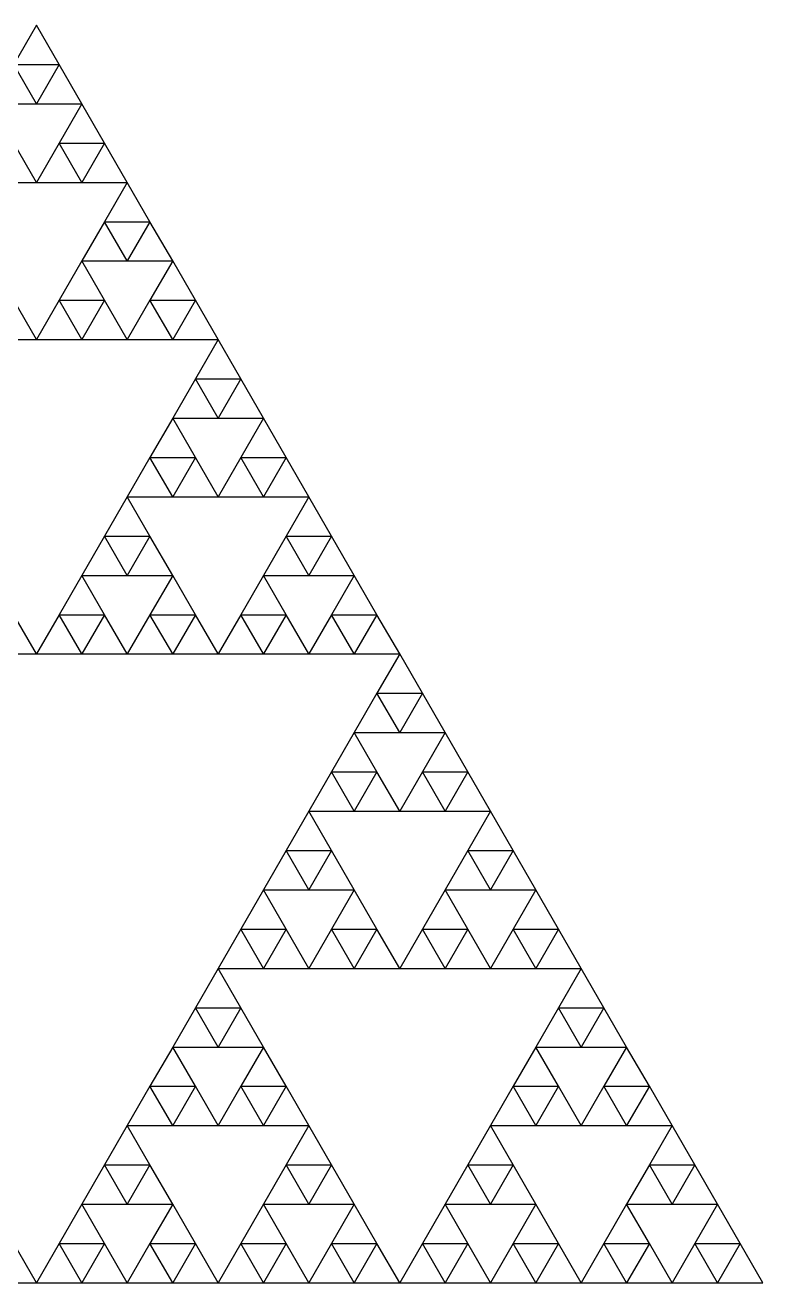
# Model space of a CAD drawing. Header units: metres. Extents: x -50 to 50, y -29 to 58.
# Drawn here: x -25.2 to -12.5, y -7.22 to 14.43 of the extents above; entities that cross this region are included whole.
import ezdxf

# ---------------------------------------------------------------- set-up
doc = ezdxf.new("R2010")
doc.units = ezdxf.units.M

msp = doc.modelspace()

# ---------------------------------------------------------------- linework, layer by layer
for p, q in [((-25, 14.4337), (-25.3906, 13.7572)), ((-24.6094, 13.7572), (-25, 14.4337)), ((-25, 13.0806), (-25.3906, 13.7572)), ((-25.3906, 13.7572), (-24.6094, 13.7572)), ((-24.6094, 13.7572), (-25, 13.0806)), ((-24.2188, 13.0806), (-24.6094, 13.7572)), ((-25.7812, 13.0806), (-25, 13.0806)), ((-25, 13.0806), (-24.2188, 13.0806)), ((-24.2188, 13.0806), (-24.6094, 12.404)), ((-23.8281, 12.404), (-24.2188, 13.0806)), ((-25, 11.7274), (-25.3906, 12.404)), ((-24.6094, 12.404), (-25, 11.7274)), ((-24.2188, 11.7274), (-24.6094, 12.404)), ((-24.6094, 12.404), (-23.8281, 12.404)), ((-23.8281, 12.404), (-24.2188, 11.7274)), ((-23.4375, 11.7274), (-23.8281, 12.404)), ((-25.7812, 11.7274), (-25, 11.7274)), ((-25, 11.7274), (-24.2188, 11.7274)), ((-24.2188, 11.7274), (-23.4375, 11.7274)), ((-23.4375, 11.7274), (-23.8281, 11.0508)), ((-23.0469, 11.0508), (-23.4375, 11.7274)), ((-23.8281, 11.0508), (-24.2188, 10.3743)), ((-23.4375, 10.3743), (-23.8281, 11.0508)), ((-23.8281, 11.0508), (-23.0469, 11.0508)), ((-23.0469, 11.0508), (-23.4375, 10.3743)), ((-22.6562, 10.3743), (-23.0469, 11.0508)), ((-24.2188, 10.3742), (-24.6094, 9.69767)), ((-24.2188, 10.3743), (-23.4375, 10.3743)), ((-23.8281, 9.69767), (-24.2188, 10.3742)), ((-23.4375, 10.3743), (-22.6562, 10.3743)), ((-22.6562, 10.3742), (-23.0469, 9.69767)), ((-22.2656, 9.69767), (-22.6562, 10.3742)), ((-25, 9.0211), (-25.3906, 9.69767)), ((-24.6094, 9.69767), (-25, 9.0211)), ((-24.2188, 9.0211), (-24.6094, 9.69767)), ((-24.6094, 9.69767), (-23.8281, 9.69767)), ((-23.8281, 9.69767), (-24.2188, 9.0211)), ((-23.4375, 9.0211), (-23.8281, 9.69767)), ((-23.0469, 9.69767), (-23.4375, 9.0211)), ((-22.6562, 9.0211), (-23.0469, 9.69767)), ((-23.0469, 9.69767), (-22.2656, 9.69767)), ((-22.2656, 9.69767), (-22.6562, 9.0211)), ((-21.875, 9.0211), (-22.2656, 9.69767)), ((-25.7812, 9.0211), (-25, 9.0211)), ((-25, 9.0211), (-24.2188, 9.0211)), ((-24.2188, 9.0211), (-23.4375, 9.0211)), ((-23.4375, 9.0211), (-22.6562, 9.0211)), ((-22.6562, 9.0211), (-21.875, 9.0211)), ((-21.875, 9.02108), (-22.2656, 8.34451)), ((-21.4844, 8.34451), (-21.875, 9.02108)), ((-22.2656, 8.34451), (-22.6562, 7.66793)), ((-21.875, 7.66793), (-22.2656, 8.34451)), ((-22.2656, 8.34451), (-21.4844, 8.34451)), ((-21.4844, 8.34451), (-21.875, 7.66793)), ((-21.0938, 7.66793), (-21.4844, 8.34451)), ((-22.6562, 7.66792), (-23.0469, 6.99134)), ((-22.6562, 7.66793), (-21.875, 7.66793)), ((-22.2656, 6.99134), (-22.6562, 7.66792)), ((-21.875, 7.66793), (-21.0938, 7.66793)), ((-21.0938, 7.66792), (-21.4844, 6.99134)), ((-20.7031, 6.99134), (-21.0938, 7.66792)), ((-23.0469, 6.99134), (-23.4375, 6.31477)), ((-22.6562, 6.31477), (-23.0469, 6.99134)), ((-23.0469, 6.99134), (-22.2656, 6.99134)), ((-22.2656, 6.99134), (-22.6562, 6.31477)), ((-21.875, 6.31477), (-22.2656, 6.99134)), ((-21.4844, 6.99134), (-21.875, 6.31477)), ((-21.0938, 6.31477), (-21.4844, 6.99134)), ((-21.4844, 6.99134), (-20.7031, 6.99134)), ((-20.7031, 6.99134), (-21.0938, 6.31477)), ((-20.3125, 6.31477), (-20.7031, 6.99134)), ((-23.4375, 6.31475), (-23.8281, 5.63818)), ((-23.4375, 6.31477), (-22.6562, 6.31477)), ((-23.0469, 5.63818), (-23.4375, 6.31475)), ((-22.6562, 6.31477), (-21.875, 6.31477)), ((-21.875, 6.31477), (-21.0938, 6.31477)), ((-21.0938, 6.31477), (-20.3125, 6.31477)), ((-20.3125, 6.31475), (-20.7031, 5.63818)), ((-19.9219, 5.63818), (-20.3125, 6.31475)), ((-23.8281, 5.63818), (-24.2188, 4.9616)), ((-23.4375, 4.9616), (-23.8281, 5.63818)), ((-23.8281, 5.63818), (-23.0469, 5.63818)), ((-23.0469, 5.63818), (-23.4375, 4.9616)), ((-22.6562, 4.9616), (-23.0469, 5.63818)), ((-20.7031, 5.63818), (-21.0938, 4.9616)), ((-20.3125, 4.9616), (-20.7031, 5.63818)), ((-20.7031, 5.63818), (-19.9219, 5.63818)), ((-19.9219, 5.63818), (-20.3125, 4.9616)), ((-19.5312, 4.9616), (-19.9219, 5.63818)), ((-24.2188, 4.96159), (-24.6094, 4.28501)), ((-24.2188, 4.9616), (-23.4375, 4.9616)), ((-23.8281, 4.28501), (-24.2188, 4.96159)), ((-23.4375, 4.9616), (-22.6562, 4.9616)), ((-22.6562, 4.96159), (-23.0469, 4.28501)), ((-22.2656, 4.28501), (-22.6562, 4.96159)), ((-21.0938, 4.96159), (-21.4844, 4.28501)), ((-21.0938, 4.9616), (-20.3125, 4.9616)), ((-20.7031, 4.28501), (-21.0938, 4.96159)), ((-20.3125, 4.9616), (-19.5312, 4.9616)), ((-19.5312, 4.96159), (-19.9219, 4.28501)), ((-19.1406, 4.28501), (-19.5312, 4.96159)), ((-25, 3.60844), (-25.3906, 4.28501)), ((-24.6094, 4.28501), (-25, 3.60844)), ((-24.2188, 3.60844), (-24.6094, 4.28501)), ((-24.6094, 4.28501), (-23.8281, 4.28501)), ((-23.8281, 4.28501), (-24.2188, 3.60844)), ((-23.4375, 3.60844), (-23.8281, 4.28501)), ((-23.0469, 4.28501), (-23.4375, 3.60844)), ((-22.6562, 3.60844), (-23.0469, 4.28501)), ((-23.0469, 4.28501), (-22.2656, 4.28501)), ((-22.2656, 4.28501), (-22.6562, 3.60844)), ((-21.875, 3.60844), (-22.2656, 4.28501)), ((-21.4844, 4.28501), (-21.875, 3.60844)), ((-21.0938, 3.60844), (-21.4844, 4.28501)), ((-21.4844, 4.28501), (-20.7031, 4.28501)), ((-20.7031, 4.28501), (-21.0938, 3.60844)), ((-20.3125, 3.60844), (-20.7031, 4.28501)), ((-19.9219, 4.28501), (-20.3125, 3.60844)), ((-19.5312, 3.60844), (-19.9219, 4.28501)), ((-19.9219, 4.28501), (-19.1406, 4.28501)), ((-19.1406, 4.28501), (-19.5312, 3.60844)), ((-18.75, 3.60844), (-19.1406, 4.28501)), ((-25.7812, 3.60844), (-25, 3.60844)), ((-25, 3.60844), (-24.2188, 3.60844)), ((-24.2188, 3.60844), (-23.4375, 3.60844)), ((-23.4375, 3.60844), (-22.6562, 3.60844)), ((-22.6562, 3.60844), (-21.875, 3.60844)), ((-21.875, 3.60844), (-21.0938, 3.60844)), ((-21.0938, 3.60844), (-20.3125, 3.60844)), ((-20.3125, 3.60844), (-19.5312, 3.60844)), ((-19.5312, 3.60844), (-18.75, 3.60844)), ((-18.75, 3.60842), (-19.1406, 2.93185)), ((-18.3594, 2.93185), (-18.75, 3.60842)), ((-19.1406, 2.93185), (-19.5312, 2.25527)), ((-18.75, 2.25527), (-19.1406, 2.93185)), ((-19.1406, 2.93185), (-18.3594, 2.93185)), ((-18.3594, 2.93185), (-18.75, 2.25527)), ((-17.9688, 2.25527), (-18.3594, 2.93185)), ((-19.5312, 2.25526), (-19.9219, 1.57868)), ((-19.5312, 2.25527), (-18.75, 2.25527)), ((-19.1406, 1.57868), (-19.5312, 2.25526)), ((-18.75, 2.25527), (-17.9688, 2.25527)), ((-17.9688, 2.25526), (-18.3594, 1.57868)), ((-17.5781, 1.57868), (-17.9688, 2.25526)), ((-19.9219, 1.57868), (-20.3125, 0.90211)), ((-19.5312, 0.90211), (-19.9219, 1.57868)), ((-19.9219, 1.57868), (-19.1406, 1.57868)), ((-19.1406, 1.57868), (-19.5312, 0.90211)), ((-18.75, 0.90211), (-19.1406, 1.57868)), ((-18.3594, 1.57868), (-18.75, 0.90211)), ((-17.9688, 0.90211), (-18.3594, 1.57868)), ((-18.3594, 1.57868), (-17.5781, 1.57868)), ((-17.5781, 1.57868), (-17.9688, 0.90211)), ((-17.1875, 0.90211), (-17.5781, 1.57868)), ((-20.3125, 0.90209), (-20.7031, 0.22552)), ((-20.3125, 0.90211), (-19.5312, 0.90211)), ((-19.9219, 0.22552), (-20.3125, 0.90209)), ((-19.5312, 0.90211), (-18.75, 0.90211)), ((-18.75, 0.90211), (-17.9688, 0.90211)), ((-17.9688, 0.90211), (-17.1875, 0.90211)), ((-17.1875, 0.90209), (-17.5781, 0.22552)), ((-16.7969, 0.22552), (-17.1875, 0.90209)), ((-20.7031, 0.22552), (-21.0938, -0.45105)), ((-20.3125, -0.45105), (-20.7031, 0.22552)), ((-20.7031, 0.22552), (-19.9219, 0.22552)), ((-19.9219, 0.22552), (-20.3125, -0.45105)), ((-19.5312, -0.45105), (-19.9219, 0.22552)), ((-17.5781, 0.22552), (-17.9688, -0.45105)), ((-17.1875, -0.45105), (-17.5781, 0.22552)), ((-17.5781, 0.22552), (-16.7969, 0.22552)), ((-16.7969, 0.22552), (-17.1875, -0.45105)), ((-16.4062, -0.45105), (-16.7969, 0.22552)), ((-21.0938, -0.45107), (-21.4844, -1.12765)), ((-21.0938, -0.45105), (-20.3125, -0.45105)), ((-20.7031, -1.12765), (-21.0938, -0.45107)), ((-20.3125, -0.45105), (-19.5312, -0.45105)), ((-19.5312, -0.45107), (-19.9219, -1.12765)), ((-19.1406, -1.12765), (-19.5312, -0.45107)), ((-17.9688, -0.45107), (-18.3594, -1.12765)), ((-17.9688, -0.45105), (-17.1875, -0.45105)), ((-17.5781, -1.12765), (-17.9688, -0.45107)), ((-17.1875, -0.45105), (-16.4062, -0.45105)), ((-16.4062, -0.45107), (-16.7969, -1.12765)), ((-16.0156, -1.12765), (-16.4062, -0.45107)), ((-21.4844, -1.12765), (-21.875, -1.80422)), ((-21.0938, -1.80422), (-21.4844, -1.12765)), ((-21.4844, -1.12765), (-20.7031, -1.12765)), ((-20.7031, -1.12765), (-21.0938, -1.80422)), ((-20.3125, -1.80422), (-20.7031, -1.12765)), ((-19.9219, -1.12765), (-20.3125, -1.80422)), ((-19.5312, -1.80422), (-19.9219, -1.12765)), ((-19.9219, -1.12765), (-19.1406, -1.12765)), ((-19.1406, -1.12765), (-19.5312, -1.80422)), ((-18.75, -1.80422), (-19.1406, -1.12765)), ((-18.3594, -1.12765), (-18.75, -1.80422)), ((-17.9688, -1.80422), (-18.3594, -1.12765)), ((-18.3594, -1.12765), (-17.5781, -1.12765)), ((-17.5781, -1.12765), (-17.9688, -1.80422)), ((-17.1875, -1.80422), (-17.5781, -1.12765)), ((-16.7969, -1.12765), (-17.1875, -1.80422)), ((-16.4062, -1.80422), (-16.7969, -1.12765)), ((-16.7969, -1.12765), (-16.0156, -1.12765)), ((-16.0156, -1.12765), (-16.4062, -1.80422)), ((-15.625, -1.80422), (-16.0156, -1.12765)), ((-21.875, -1.80424), (-22.2656, -2.48081)), ((-21.875, -1.80422), (-21.0938, -1.80422)), ((-21.4844, -2.48081), (-21.875, -1.80424)), ((-21.0938, -1.80422), (-20.3125, -1.80422)), ((-20.3125, -1.80422), (-19.5312, -1.80422)), ((-19.5312, -1.80422), (-18.75, -1.80422)), ((-18.75, -1.80422), (-17.9688, -1.80422)), ((-17.9688, -1.80422), (-17.1875, -1.80422)), ((-17.1875, -1.80422), (-16.4062, -1.80422)), ((-16.4062, -1.80422), (-15.625, -1.80422)), ((-15.625, -1.80424), (-16.0156, -2.48081)), ((-15.2344, -2.48081), (-15.625, -1.80424)), ((-22.2656, -2.48081), (-22.6562, -3.15738)), ((-21.875, -3.15738), (-22.2656, -2.48081)), ((-22.2656, -2.48081), (-21.4844, -2.48081)), ((-21.4844, -2.48081), (-21.875, -3.15738)), ((-21.0938, -3.15738), (-21.4844, -2.48081)), ((-16.0156, -2.48081), (-16.4062, -3.15738)), ((-15.625, -3.15738), (-16.0156, -2.48081)), ((-16.0156, -2.48081), (-15.2344, -2.48081)), ((-15.2344, -2.48081), (-15.625, -3.15738)), ((-14.8438, -3.15738), (-15.2344, -2.48081)), ((-22.6562, -3.1574), (-23.0469, -3.83397)), ((-22.6562, -3.15738), (-21.875, -3.15738)), ((-22.2656, -3.83397), (-22.6562, -3.1574)), ((-21.875, -3.15738), (-21.0938, -3.15738)), ((-21.0938, -3.1574), (-21.4844, -3.83397)), ((-20.7031, -3.83397), (-21.0938, -3.1574)), ((-16.4062, -3.1574), (-16.7969, -3.83397)), ((-16.4062, -3.15738), (-15.625, -3.15738)), ((-16.0156, -3.83397), (-16.4062, -3.1574)), ((-15.625, -3.15738), (-14.8438, -3.15738)), ((-14.8438, -3.1574), (-15.2344, -3.83397)), ((-14.4531, -3.83397), (-14.8438, -3.1574)), ((-23.0469, -3.83397), (-23.4375, -4.51055)), ((-22.6562, -4.51055), (-23.0469, -3.83397)), ((-23.0469, -3.83397), (-22.2656, -3.83397)), ((-22.2656, -3.83397), (-22.6562, -4.51055)), ((-21.875, -4.51055), (-22.2656, -3.83397)), ((-21.4844, -3.83397), (-21.875, -4.51055)), ((-21.0938, -4.51055), (-21.4844, -3.83397)), ((-21.4844, -3.83397), (-20.7031, -3.83397)), ((-20.7031, -3.83397), (-21.0938, -4.51055)), ((-20.3125, -4.51055), (-20.7031, -3.83397)), ((-16.7969, -3.83397), (-17.1875, -4.51055)), ((-16.4062, -4.51055), (-16.7969, -3.83397)), ((-16.7969, -3.83397), (-16.0156, -3.83397)), ((-16.0156, -3.83397), (-16.4062, -4.51055)), ((-15.625, -4.51055), (-16.0156, -3.83397)), ((-15.2344, -3.83397), (-15.625, -4.51055)), ((-14.8438, -4.51055), (-15.2344, -3.83397)), ((-15.2344, -3.83397), (-14.4531, -3.83397)), ((-14.4531, -3.83397), (-14.8438, -4.51055)), ((-14.0625, -4.51055), (-14.4531, -3.83397)), ((-23.4375, -4.51056), (-23.8281, -5.18714)), ((-23.4375, -4.51055), (-22.6562, -4.51055)), ((-23.0469, -5.18714), (-23.4375, -4.51056)), ((-22.6562, -4.51055), (-21.875, -4.51055)), ((-21.875, -4.51055), (-21.0938, -4.51055)), ((-21.0938, -4.51055), (-20.3125, -4.51055)), ((-20.3125, -4.51056), (-20.7031, -5.18714)), ((-19.9219, -5.18714), (-20.3125, -4.51056)), ((-17.1875, -4.51056), (-17.5781, -5.18714)), ((-17.1875, -4.51055), (-16.4062, -4.51055)), ((-16.7969, -5.18714), (-17.1875, -4.51056)), ((-16.4062, -4.51055), (-15.625, -4.51055)), ((-15.625, -4.51055), (-14.8438, -4.51055)), ((-14.8438, -4.51055), (-14.0625, -4.51055)), ((-14.0625, -4.51056), (-14.4531, -5.18714)), ((-13.6719, -5.18714), (-14.0625, -4.51056)), ((-23.8281, -5.18714), (-24.2188, -5.86371)), ((-23.4375, -5.86371), (-23.8281, -5.18714)), ((-23.8281, -5.18714), (-23.0469, -5.18714)), ((-23.0469, -5.18714), (-23.4375, -5.86371)), ((-22.6562, -5.86371), (-23.0469, -5.18714)), ((-20.7031, -5.18714), (-21.0938, -5.86371)), ((-20.3125, -5.86371), (-20.7031, -5.18714)), ((-20.7031, -5.18714), (-19.9219, -5.18714)), ((-19.9219, -5.18714), (-20.3125, -5.86371)), ((-19.5312, -5.86371), (-19.9219, -5.18714)), ((-17.5781, -5.18714), (-17.9688, -5.86371)), ((-17.1875, -5.86371), (-17.5781, -5.18714)), ((-17.5781, -5.18714), (-16.7969, -5.18714)), ((-16.7969, -5.18714), (-17.1875, -5.86371)), ((-16.4062, -5.86371), (-16.7969, -5.18714)), ((-14.4531, -5.18714), (-14.8438, -5.86371)), ((-14.0625, -5.86371), (-14.4531, -5.18714)), ((-14.4531, -5.18714), (-13.6719, -5.18714)), ((-13.6719, -5.18714), (-14.0625, -5.86371)), ((-13.2812, -5.86371), (-13.6719, -5.18714)), ((-24.2188, -5.86373), (-24.6094, -6.5403)), ((-24.2188, -5.86371), (-23.4375, -5.86371)), ((-23.8281, -6.5403), (-24.2188, -5.86373)), ((-23.4375, -5.86371), (-22.6562, -5.86371)), ((-22.6562, -5.86373), (-23.0469, -6.5403)), ((-22.2656, -6.5403), (-22.6562, -5.86373)), ((-21.0938, -5.86373), (-21.4844, -6.5403)), ((-21.0938, -5.86371), (-20.3125, -5.86371)), ((-20.7031, -6.5403), (-21.0938, -5.86373)), ((-20.3125, -5.86371), (-19.5312, -5.86371)), ((-19.5312, -5.86373), (-19.9219, -6.5403)), ((-19.1406, -6.5403), (-19.5312, -5.86373)), ((-17.9688, -5.86373), (-18.3594, -6.5403)), ((-17.9688, -5.86371), (-17.1875, -5.86371)), ((-17.5781, -6.5403), (-17.9688, -5.86373)), ((-17.1875, -5.86371), (-16.4062, -5.86371)), ((-16.4062, -5.86373), (-16.7969, -6.5403)), ((-16.0156, -6.5403), (-16.4062, -5.86373)), ((-14.8438, -5.86373), (-15.2344, -6.5403)), ((-14.8438, -5.86371), (-14.0625, -5.86371)), ((-14.4531, -6.5403), (-14.8438, -5.86373)), ((-14.0625, -5.86371), (-13.2812, -5.86371)), ((-13.2812, -5.86373), (-13.6719, -6.5403)), ((-12.8906, -6.5403), (-13.2812, -5.86373)), ((-25, -7.21688), (-25.3906, -6.5403)), ((-24.6094, -6.5403), (-25, -7.21688)), ((-24.2188, -7.21688), (-24.6094, -6.5403)), ((-24.6094, -6.5403), (-23.8281, -6.5403)), ((-23.8281, -6.5403), (-24.2188, -7.21688)), ((-23.4375, -7.21688), (-23.8281, -6.5403)), ((-23.0469, -6.5403), (-23.4375, -7.21688)), ((-22.6562, -7.21688), (-23.0469, -6.5403)), ((-23.0469, -6.5403), (-22.2656, -6.5403)), ((-22.2656, -6.5403), (-22.6562, -7.21688)), ((-21.875, -7.21688), (-22.2656, -6.5403)), ((-21.4844, -6.5403), (-21.875, -7.21688)), ((-21.0938, -7.21688), (-21.4844, -6.5403)), ((-21.4844, -6.5403), (-20.7031, -6.5403)), ((-20.7031, -6.5403), (-21.0938, -7.21688)), ((-20.3125, -7.21688), (-20.7031, -6.5403)), ((-19.9219, -6.5403), (-20.3125, -7.21688)), ((-19.5312, -7.21688), (-19.9219, -6.5403)), ((-19.9219, -6.5403), (-19.1406, -6.5403)), ((-19.1406, -6.5403), (-19.5312, -7.21688)), ((-18.75, -7.21688), (-19.1406, -6.5403)), ((-18.3594, -6.5403), (-18.75, -7.21688)), ((-17.9688, -7.21688), (-18.3594, -6.5403)), ((-18.3594, -6.5403), (-17.5781, -6.5403)), ((-17.5781, -6.5403), (-17.9688, -7.21688)), ((-17.1875, -7.21688), (-17.5781, -6.5403)), ((-16.7969, -6.5403), (-17.1875, -7.21688)), ((-16.4062, -7.21688), (-16.7969, -6.5403)), ((-16.7969, -6.5403), (-16.0156, -6.5403)), ((-16.0156, -6.5403), (-16.4062, -7.21688)), ((-15.625, -7.21688), (-16.0156, -6.5403)), ((-15.2344, -6.5403), (-15.625, -7.21688)), ((-14.8438, -7.21688), (-15.2344, -6.5403)), ((-15.2344, -6.5403), (-14.4531, -6.5403)), ((-14.4531, -6.5403), (-14.8438, -7.21688)), ((-14.0625, -7.21688), (-14.4531, -6.5403)), ((-13.6719, -6.5403), (-14.0625, -7.21688)), ((-13.2812, -7.21688), (-13.6719, -6.5403)), ((-13.6719, -6.5403), (-12.8906, -6.5403)), ((-12.8906, -6.5403), (-13.2812, -7.21688)), ((-12.5, -7.21688), (-12.8906, -6.5403)), ((-25.7812, -7.21688), (-25, -7.21688)), ((-25, -7.21688), (-24.2188, -7.21688)), ((-24.2188, -7.21688), (-23.4375, -7.21688)), ((-23.4375, -7.21688), (-22.6562, -7.21688)), ((-22.6562, -7.21688), (-21.875, -7.21688)), ((-21.875, -7.21688), (-21.0938, -7.21688)), ((-21.0938, -7.21688), (-20.3125, -7.21688)), ((-20.3125, -7.21688), (-19.5312, -7.21688)), ((-19.5312, -7.21688), (-18.75, -7.21688)), ((-18.75, -7.21688), (-17.9688, -7.21688)), ((-17.9688, -7.21688), (-17.1875, -7.21688)), ((-17.1875, -7.21688), (-16.4062, -7.21688)), ((-16.4062, -7.21688), (-15.625, -7.21688)), ((-15.625, -7.21688), (-14.8438, -7.21688)), ((-14.8438, -7.21688), (-14.0625, -7.21688)), ((-14.0625, -7.21688), (-13.2812, -7.21688)), ((-13.2812, -7.21688), (-12.5, -7.21688))]:
    msp.add_line(p, q)

doc.saveas('drawing.dxf')
